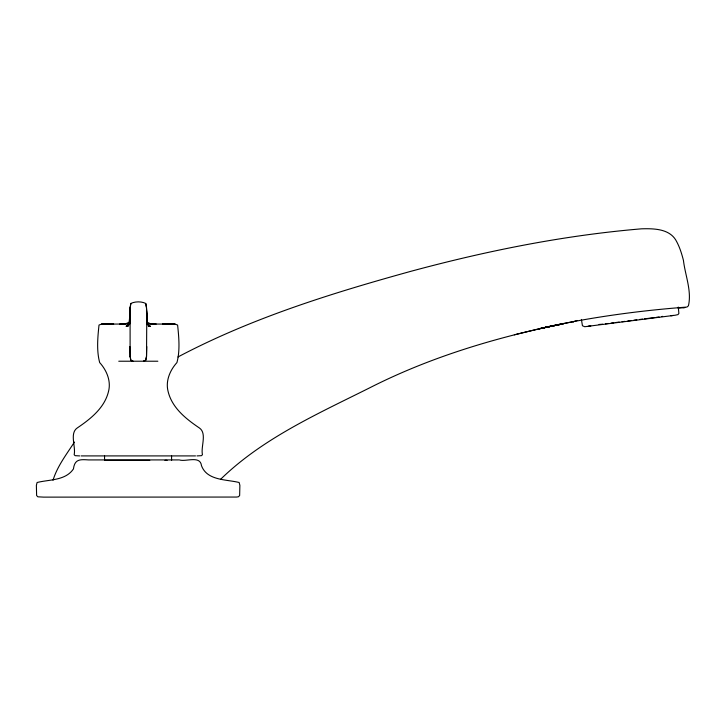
<?xml version="1.0" encoding="UTF-8"?>
<svg xmlns="http://www.w3.org/2000/svg" width="726" height="726" viewBox="0 0 726 726"><rect width="100%" height="100%" fill="white"/><g stroke="black" fill="none" stroke-linecap="round" stroke-linejoin="round"><path stroke-width="1.09" d="M104.544 455.955L104.544 460.348L149.765 460.348M131.932 360.967L133.094 361.221L130.861 360.205L130.099 356.484L129.845 346.583M143.566 361.221L145.754 360.205L146.516 356.484L146.77 318.433L146.516 307.788L145.754 303.477C141.624 301.29 135.027 301.363 130.861 303.45L130.099 307.788L129.845 318.551L130.099 312.688M146.516 356.484L146.77 346.583M171.581 460.348L171.581 455.955M129.845 319.24L130.099 307.933M130.045 313.287L130.099 310.674L129.791 323.315L130.045 313.287L128.865 325.003L129.627 322.244L126.751 326.491L128.075 325.729L126.052 326.292L128.384 326.038M129.845 318.551L130.099 309.095M130.099 310.084L130.099 356.484M130.099 311.263L129.845 318.687L130.099 314.059M130.099 307.788L130.861 303.477M145.754 360.205L146.516 356.384M53.016 480.24C57.327 466.201 66.547 454.304 74.433 442.089M589.031 326.001L588.232 326.328M163.023 324.177L164.303 324.023M220.468 479.441C262.376 438.459 317.434 413.965 369.235 388.056C433.467 355.332 503.345 335.267 573.903 321.591L573.023 321.754L577.152 320.484M125.19 324.005L129.573 322.045M177.97 356.965C251.359 318.151 331.156 293.34 410.907 271.306C486.42 250.915 563.485 235.378 641.503 228.826C654.017 228.463 670.234 228.654 676.659 241.622C679.826 247.512 681.778 253.918 683.438 260.371C685.163 275.236 691.878 290.945 688.439 305.782L686.977 307.053C639.334 310.619 591.763 317.153 544.981 327.344L563.167 323.805L539.037 328.796L563.167 323.805M661.94 316.572L662.62 316.345M514.362 334.804L539.609 328.687M143.521 361.221L144.683 360.967M589.24 326.21L590.801 326.001M602.644 324.195L599.041 324.468M605.457 323.841L608.315 323.469M611.101 323.115L613.897 322.761M615.993 322.489L619.178 322.09M622.019 321.727L624.904 321.355M627.863 320.974L630.858 320.593M633.825 320.211L636.82 319.83M639.67 319.467L642.546 319.104M644.643 318.832L654.353 317.598M656.24 317.353L659.063 316.99M670.851 315.774L672.412 315.592M684.201 307.67L678.166 308.123M673.419 315.447L672.648 315.438M105.197 324.159L109.136 324.014L101.54 324.123L99.008 325.03C97.72 337.2 96.458 350.758 99.689 362.592C106.55 370.142 111.142 380.851 108.601 391.096C104.762 407.731 90.696 418.875 77.246 427.959C69.387 433.349 75.967 446.717 74.17 454.703L75.123 455.665L79.66 455.91M104.653 324.177L109.136 324.014M107.493 324.014L101.54 324.123L129.809 324.014M164.421 324.023L163.051 324.05L164.693 324.023M165.038 324.014L163.014 324.023L167.742 324.014M151.906 324.023L156.19 324.014M146.806 324.014L175.075 324.123L177.607 325.03C178.895 337.2 180.157 350.758 176.926 362.592C170.066 370.142 165.474 380.851 168.015 391.096C171.853 407.731 185.92 418.875 199.369 427.959C207.228 433.349 200.648 446.717 202.445 454.703L201.492 455.665L196.955 455.91M112.194 324.023L113.592 324.177M119.636 324.014L120.117 324.014M171.145 324.014L169.122 324.014L175.075 324.123L169.312 324.014M118.765 361.221L157.851 361.221M81.121 455.91L195.494 455.91M178.542 459.921L88.518 459.921C79.905 459.322 74.705 459.086 73.435 468.942C65.44 480.793 49.25 479.414 37.08 482.509L36.382 485.367L36.618 495.531L37.87 496.811L43.633 497.128L236.476 497.056L238.382 496.811L239.644 495.531L239.879 485.367L239.172 482.509C226.403 479.305 207.064 480.766 201.492 465.693C200.258 455.075 185.838 462.108 179.34 459.921M164.956 460.348L167.089 460.348M108.873 324.014L113.601 324.023L111.577 324.014M120.425 324.014L124.709 324.023L120.743 324.014M682.83 307.588L684.881 307.615M112.421 324.023L113.565 324.041M112.312 324.023L113.465 324.05M167.479 324.014L171.962 324.177M148.231 326.038L150.563 326.292L148.54 325.729L149.865 326.491L146.988 322.244L147.75 325.003L146.57 313.287L146.824 323.315L146.516 310.674M146.679 322.045L151.053 324.005M130.099 356.384L130.861 360.205M145.754 303.477L146.516 307.788M581.417 319.431L582.443 325.756L584.748 326.718L675.08 315.247L677.984 314.612L678.883 313.441L678.284 307.062M146.516 310.084L146.77 318.587L146.516 309.095M146.516 311.263L146.77 318.396M146.516 307.933L146.77 319.24M559.465 324.504L538.683 328.86L560.889 324.232L559.465 324.504M164.484 324.023L162.724 324.041L164.484 324.023"/></g></svg>
